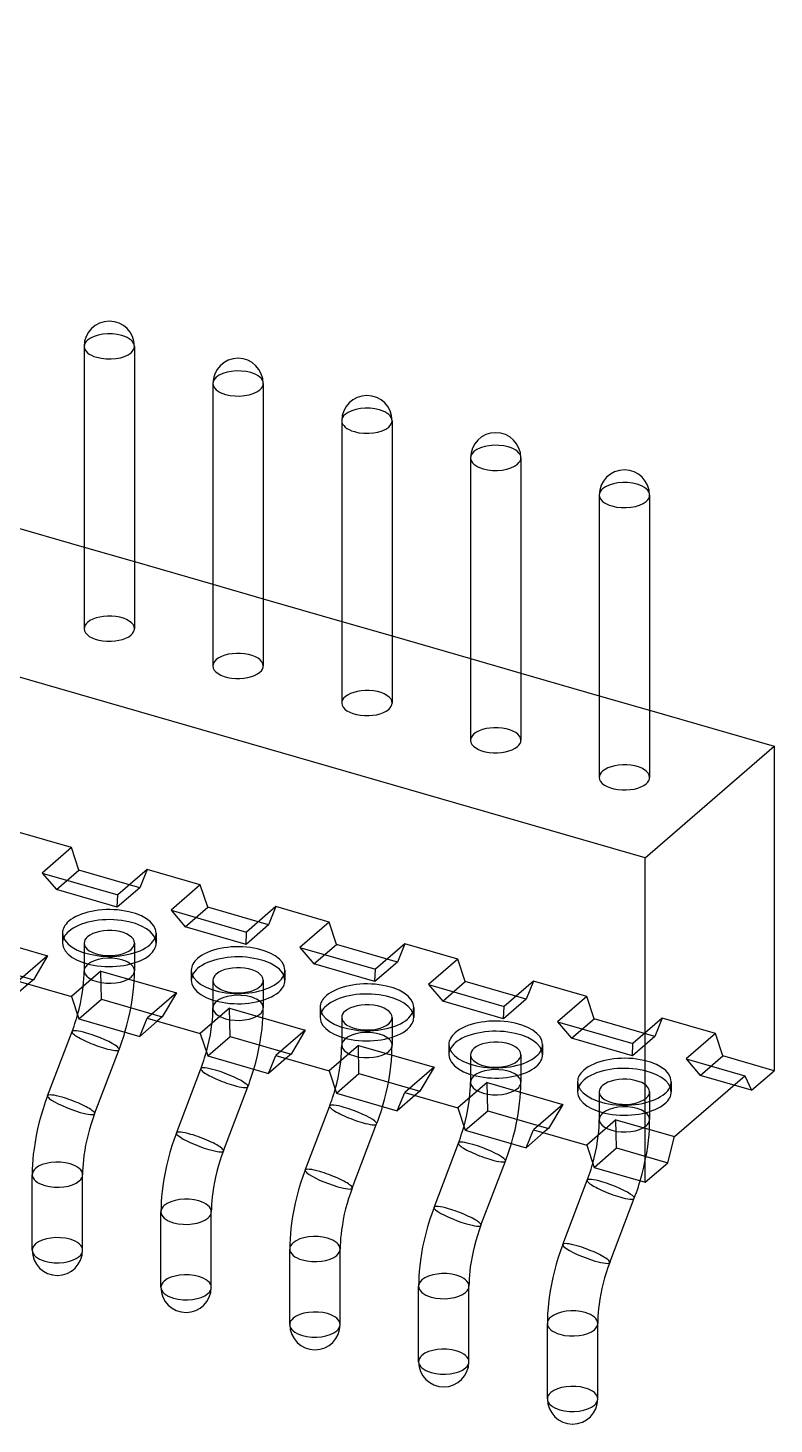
# Model space of a CAD drawing. Header units: millimetres. Extents: x -12.8 to 12.8, y -6.1 to 8.7.
# Drawn here: x 6.45 to 12.83, y -6.08 to 5.84 of the extents above; entities that cross this region are included whole.
import ezdxf

# ---------------------------------------------------------------- set-up
doc = ezdxf.new("R2010")
doc.units = ezdxf.units.MM
doc.layers.add('MAIN-1', color=7, linetype='Continuous')
doc.layers.add('MAIN-2', color=7, linetype='Continuous')

msp = doc.modelspace()

# ---------------------------------------------------------------- linework, layer by layer
at = {"layer": 'MAIN-1'}
for p, q in [((11.726, -1.249), (-12.826, 5.839)), ((6.934, 3.119), (6.934, 0.708)), ((7.364, 3.119), (7.364, 0.708)), ((8.034, 2.802), (8.034, 0.39)), ((8.464, 2.802), (8.464, 0.39)), ((9.134, 2.484), (9.134, 0.073)), ((9.564, 2.484), (9.564, 0.073)), ((10.234, 2.167), (10.234, -0.245)), ((10.664, 2.167), (10.664, -0.245)), ((11.333, 1.849), (11.333, -0.562)), ((11.763, 1.849), (11.763, -0.562)), ((6.264, 1.598), (6.934, 1.405)), ((7.364, 1.281), (8.034, 1.087)), ((8.464, 0.963), (9.134, 0.77)), ((9.564, 0.646), (10.234, 0.452)), ((10.664, 0.328), (11.333, 0.135)), ((11.763, 0.011), (12.826, -0.296)), ((11.726, -1.249), (12.826, -0.296)), ((12.826, -0.296), (12.826, -3.067)), ((11.726, -4.02), (11.726, -1.249)), ((6.459, -2.326), (6.309, -2.456)), ((6.372, -2.301), (6.826, -2.432)), ((6.826, -2.432), (6.889, -2.624)), ((6.864, -2.639), (6.871, -2.614)), ((6.871, -2.614), (6.878, -2.59)), ((7.409, -2.774), (7.472, -2.619)), ((7.472, -2.619), (7.926, -2.75)), ((6.622, -3.281), (6.831, -2.733)), ((6.831, -2.733), (6.84, -2.71)), ((6.84, -2.71), (6.848, -2.686)), ((6.848, -2.686), (6.856, -2.663)), ((6.856, -2.663), (6.864, -2.639)), ((6.889, -2.624), (7.409, -2.774)), ((7.275, -2.763), (7.283, -2.738)), ((7.559, -2.644), (7.409, -2.774)), ((7.242, -2.862), (7.251, -2.837)), ((7.251, -2.837), (7.259, -2.813)), ((7.259, -2.813), (7.267, -2.788)), ((7.267, -2.788), (7.275, -2.763)), ((7.926, -2.75), (7.989, -2.941)), ((7.024, -3.434), (7.233, -2.886)), ((7.233, -2.886), (7.242, -2.862)), ((7.948, -3.004), (7.956, -2.98)), ((7.956, -2.98), (7.963, -2.956)), ((7.963, -2.956), (7.971, -2.932)), ((7.971, -2.932), (7.978, -2.907)), ((7.989, -2.941), (8.509, -3.091)), ((8.509, -3.091), (8.572, -2.936)), ((8.659, -2.961), (8.509, -3.091)), ((8.572, -2.936), (9.026, -3.067)), ((7.722, -3.599), (7.931, -3.051)), ((7.931, -3.051), (7.939, -3.027)), ((7.939, -3.027), (7.948, -3.004)), ((8.367, -3.105), (8.375, -3.08)), ((8.375, -3.08), (8.383, -3.055)), ((9.026, -3.067), (9.089, -3.259)), ((12.634, -3.234), (12.826, -3.067)), ((8.124, -3.752), (8.332, -3.204)), ((8.332, -3.204), (8.342, -3.18)), ((8.342, -3.18), (8.35, -3.155)), ((8.35, -3.155), (8.359, -3.13)), ((8.359, -3.13), (8.367, -3.105)), ((11.976, -3.63), (12.576, -3.111)), ((12.634, -3.234), (12.484, -3.191)), ((12.576, -3.111), (12.634, -3.234)), ((6.602, -3.336), (6.583, -3.392)), ((6.622, -3.281), (6.602, -3.336)), ((9.039, -3.345), (9.048, -3.321)), ((9.048, -3.321), (9.056, -3.298)), ((9.056, -3.298), (9.063, -3.274)), ((9.063, -3.274), (9.071, -3.249)), ((9.071, -3.249), (9.078, -3.225)), ((9.089, -3.259), (9.608, -3.409)), ((9.608, -3.409), (9.672, -3.254)), ((9.758, -3.279), (9.608, -3.409)), ((9.672, -3.254), (10.126, -3.385)), ((6.566, -3.448), (6.551, -3.505)), ((6.583, -3.392), (6.566, -3.448)), ((7.024, -3.434), (7.008, -3.477)), ((8.822, -3.916), (9.031, -3.368)), ((9.031, -3.368), (9.039, -3.345)), ((9.45, -3.472), (9.459, -3.448)), ((9.459, -3.448), (9.467, -3.423)), ((9.467, -3.423), (9.475, -3.398)), ((9.475, -3.398), (9.483, -3.373)), ((10.126, -3.385), (10.189, -3.576)), ((6.537, -3.562), (6.525, -3.619)), ((6.551, -3.505), (6.537, -3.562)), ((6.98, -3.567), (6.968, -3.612)), ((6.993, -3.522), (6.98, -3.567)), ((7.008, -3.477), (6.993, -3.522)), ((9.224, -4.069), (9.432, -3.521)), ((9.432, -3.521), (9.441, -3.497)), ((9.441, -3.497), (9.45, -3.472)), ((10.163, -3.591), (10.171, -3.567)), ((10.171, -3.567), (10.178, -3.542)), ((10.189, -3.576), (10.708, -3.726)), ((10.708, -3.726), (10.771, -3.571)), ((10.771, -3.571), (11.226, -3.702)), ((6.515, -3.676), (6.506, -3.733)), ((6.525, -3.619), (6.515, -3.676)), ((6.957, -3.657), (6.947, -3.702)), ((6.968, -3.612), (6.957, -3.657)), ((7.702, -3.653), (7.683, -3.709)), ((7.722, -3.599), (7.702, -3.653)), ((9.922, -4.234), (10.13, -3.686)), ((10.13, -3.686), (10.139, -3.662)), ((10.139, -3.662), (10.147, -3.639)), ((10.147, -3.639), (10.155, -3.615)), ((10.155, -3.615), (10.163, -3.591)), ((10.575, -3.715), (10.583, -3.69)), ((10.858, -3.596), (10.708, -3.726)), ((11.918, -3.854), (11.976, -3.63)), ((6.5, -3.781), (6.496, -3.826)), ((6.506, -3.733), (6.5, -3.781)), ((6.932, -3.791), (6.928, -3.827)), ((6.939, -3.747), (6.932, -3.791)), ((6.947, -3.702), (6.939, -3.747)), ((7.666, -3.766), (7.651, -3.822)), ((7.683, -3.709), (7.666, -3.766)), ((8.108, -3.795), (8.093, -3.839)), ((8.124, -3.752), (8.108, -3.795)), ((10.532, -3.839), (10.541, -3.815)), ((10.541, -3.815), (10.55, -3.79)), ((10.55, -3.79), (10.559, -3.765)), ((10.559, -3.765), (10.567, -3.74)), ((10.567, -3.74), (10.575, -3.715)), ((11.226, -3.702), (11.289, -3.894)), ((6.493, -3.869), (6.491, -3.912)), ((6.491, -3.912), (6.491, -3.955)), ((6.496, -3.826), (6.493, -3.869)), ((6.922, -3.893), (6.921, -3.925)), ((6.921, -3.925), (6.921, -3.955)), ((6.925, -3.861), (6.922, -3.893)), ((6.928, -3.827), (6.925, -3.861)), ((7.637, -3.88), (7.625, -3.937)), ((7.651, -3.822), (7.637, -3.88)), ((8.067, -3.929), (8.056, -3.975)), ((8.08, -3.884), (8.067, -3.929)), ((8.093, -3.839), (8.08, -3.884)), ((8.822, -3.916), (8.802, -3.971)), ((10.323, -4.387), (10.532, -3.839)), ((11.247, -3.956), (11.255, -3.933)), ((11.255, -3.933), (11.263, -3.909)), ((11.263, -3.909), (11.27, -3.884)), ((11.27, -3.884), (11.277, -3.86)), ((11.289, -3.894), (11.726, -4.02)), ((11.726, -4.02), (11.918, -3.854)), ((6.491, -4.6), (6.491, -3.955)), ((6.921, -4.6), (6.921, -3.955)), ((7.606, -4.05), (7.6, -4.099)), ((7.615, -3.994), (7.606, -4.05)), ((7.625, -3.937), (7.615, -3.994)), ((8.047, -4.02), (8.039, -4.064)), ((8.056, -3.975), (8.047, -4.02)), ((8.783, -4.027), (8.766, -4.083)), ((8.802, -3.971), (8.783, -4.027)), ((11.021, -4.551), (11.23, -4.003)), ((11.23, -4.003), (11.239, -3.98)), ((11.239, -3.98), (11.247, -3.956)), ((11.667, -4.058), (11.675, -4.033)), ((11.675, -4.033), (11.682, -4.008)), ((7.596, -4.143), (7.593, -4.187)), ((7.6, -4.099), (7.596, -4.143)), ((8.028, -4.145), (8.025, -4.178)), ((8.032, -4.108), (8.028, -4.145)), ((8.039, -4.064), (8.032, -4.108)), ((8.751, -4.14), (8.737, -4.197)), ((8.766, -4.083), (8.751, -4.14)), ((9.193, -4.157), (9.179, -4.202)), ((9.208, -4.112), (9.193, -4.157)), ((9.224, -4.069), (9.208, -4.112)), ((11.423, -4.704), (11.632, -4.156)), ((11.632, -4.156), (11.641, -4.132)), ((11.641, -4.132), (11.65, -4.107)), ((11.65, -4.107), (11.659, -4.083)), ((11.659, -4.083), (11.667, -4.058)), ((7.591, -4.23), (7.59, -4.272)), ((7.59, -4.917), (7.59, -4.272)), ((7.593, -4.187), (7.591, -4.23)), ((8.021, -4.242), (8.02, -4.272)), ((8.02, -4.917), (8.02, -4.272)), ((8.022, -4.211), (8.021, -4.242)), ((8.025, -4.178), (8.022, -4.211)), ((8.725, -4.254), (8.714, -4.311)), ((8.737, -4.197), (8.725, -4.254)), ((9.156, -4.292), (9.147, -4.337)), ((9.167, -4.247), (9.156, -4.292)), ((9.179, -4.202), (9.167, -4.247)), ((9.902, -4.288), (9.883, -4.344)), ((9.922, -4.234), (9.902, -4.288)), ((8.706, -4.368), (8.7, -4.416)), ((8.714, -4.311), (8.706, -4.368)), ((9.139, -4.382), (9.132, -4.426)), ((9.147, -4.337), (9.139, -4.382)), ((9.866, -4.401), (9.851, -4.457)), ((9.883, -4.344), (9.866, -4.401)), ((10.323, -4.387), (10.308, -4.43)), ((8.693, -4.504), (8.691, -4.547)), ((8.696, -4.461), (8.693, -4.504)), ((8.7, -4.416), (8.696, -4.461)), ((9.122, -4.528), (9.121, -4.56)), ((9.124, -4.496), (9.122, -4.528)), ((9.128, -4.462), (9.124, -4.496)), ((9.132, -4.426), (9.128, -4.462)), ((9.837, -4.515), (9.825, -4.572)), ((9.851, -4.457), (9.837, -4.515)), ((10.279, -4.519), (10.267, -4.564)), ((10.293, -4.474), (10.279, -4.519)), ((10.308, -4.43), (10.293, -4.474)), ((8.691, -4.547), (8.69, -4.59)), ((8.69, -5.235), (8.69, -4.59)), ((9.121, -4.56), (9.12, -4.59)), ((9.12, -5.235), (9.12, -4.59)), ((9.814, -4.629), (9.806, -4.685)), ((9.825, -4.572), (9.814, -4.629)), ((10.256, -4.61), (10.247, -4.655)), ((10.267, -4.564), (10.256, -4.61)), ((11.001, -4.606), (10.983, -4.662)), ((11.021, -4.551), (11.001, -4.606)), ((9.8, -4.734), (9.796, -4.778)), ((9.806, -4.685), (9.8, -4.734)), ((10.232, -4.743), (10.227, -4.78)), ((10.238, -4.699), (10.232, -4.743)), ((10.247, -4.655), (10.238, -4.699)), ((10.966, -4.718), (10.95, -4.775)), ((10.983, -4.662), (10.966, -4.718)), ((11.407, -4.747), (11.393, -4.792)), ((11.423, -4.704), (11.407, -4.747)), ((9.791, -4.865), (9.79, -4.907)), ((9.793, -4.822), (9.791, -4.865)), ((9.796, -4.778), (9.793, -4.822)), ((10.221, -4.877), (10.22, -4.907)), ((10.222, -4.846), (10.221, -4.877)), ((10.224, -4.813), (10.222, -4.846)), ((10.227, -4.78), (10.224, -4.813)), ((10.937, -4.832), (10.924, -4.889)), ((10.95, -4.775), (10.937, -4.832)), ((11.367, -4.882), (11.356, -4.927)), ((11.379, -4.837), (11.367, -4.882)), ((11.393, -4.792), (11.379, -4.837)), ((9.79, -5.552), (9.79, -4.907)), ((10.22, -5.552), (10.22, -4.907)), ((10.906, -5.003), (10.9, -5.051)), ((10.914, -4.946), (10.906, -5.003)), ((10.924, -4.889), (10.914, -4.946)), ((11.346, -4.972), (11.338, -5.017)), ((11.356, -4.927), (11.346, -4.972)), ((10.896, -5.096), (10.892, -5.139)), ((10.9, -5.051), (10.896, -5.096)), ((11.327, -5.097), (11.324, -5.131)), ((11.332, -5.061), (11.327, -5.097)), ((11.338, -5.017), (11.332, -5.061)), ((10.891, -5.182), (10.89, -5.225)), ((10.89, -5.87), (10.89, -5.225)), ((10.892, -5.139), (10.891, -5.182)), ((11.322, -5.163), (11.32, -5.195)), ((11.32, -5.195), (11.32, -5.225)), ((11.32, -5.87), (11.32, -5.225)), ((11.324, -5.131), (11.322, -5.163))]:
    msp.add_line(p, q, dxfattribs=at)
for centre, start, end in [((7.149, 3.119), 0.0011, 180.0008), ((8.249, 2.802), 0.0008, 180.0008), ((9.349, 2.484), 0.0011, 180.0008), ((10.449, 2.167), 0.0008, 180.0008), ((11.548, 1.849), 0.0008, 180.0008), ((6.706, -4.6), 180.0008, 0.0008), ((7.805, -4.917), 180.0008, 0.0008), ((8.905, -5.235), 180.0008, 0.0008), ((10.005, -5.552), 180.0008, 0.0008), ((11.105, -5.87), 180.0008, 0.0008)]:
    msp.add_arc(centre, 0.215, start, end, dxfattribs=at)
for centre, major_axis, ratio, start_param, end_param in [((7.149, 3.119), (0.215, 0), 0.5, -3.141561, -2.094395), ((7.149, 3.119), (0.215, 0), 0.5, -0.523599, 0.000031), ((7.149, 3.119), (0.215, 0), 0.5, -2.094395, -0.523599), ((8.249, 2.802), (0.215, 0), 0.5, -3.141561, -2.094395), ((8.249, 2.802), (0.215, 0), 0.5, -2.094395, -0.523599), ((8.249, 2.802), (0.215, 0), 0.5, -0.523599, 0.000031), ((9.349, 2.484), (0.215, 0), 0.5, -3.141561, -2.094395), ((9.349, 2.484), (0.215, 0), 0.5, -2.094395, -0.523599), ((9.349, 2.484), (0.215, 0), 0.5, -0.523599, 0.000031), ((10.449, 2.167), (0.215, 0), 0.5, -3.141561, -2.094395), ((10.449, 2.167), (0.215, 0), 0.5, -0.523599, 0.000031), ((10.449, 2.167), (0.215, 0), 0.5, -2.094395, -0.523599), ((11.548, 1.849), (0.215, 0), 0.5, -3.141561, -2.094395), ((11.548, 1.849), (0.215, 0), 0.5, -2.094395, -0.523599), ((11.548, 1.849), (0.215, 0), 0.5, -0.523599, 0.000031), ((7.149, 0.708), (-0.215, 0), 0.5, -0.000039, 2.617994), ((7.149, 0.708), (-0.215, 0), 0.5, 2.617994, 3.141553), ((8.249, 0.39), (-0.215, 0), 0.5, -0.000039, 2.617994), ((8.249, 0.39), (-0.215, 0), 0.5, 2.617994, 3.141553), ((9.349, 0.073), (-0.215, 0), 0.5, -0.000039, 2.617994), ((9.349, 0.073), (-0.215, 0), 0.5, 2.617994, 3.141553), ((10.449, -0.245), (-0.215, 0), 0.5, -0.000039, 2.617994), ((10.449, -0.245), (-0.215, 0), 0.5, 2.617994, 3.141553), ((11.548, -0.562), (-0.215, 0), 0.5, -0.000039, 2.617994), ((11.548, -0.562), (-0.215, 0), 0.5, 2.617994, 3.141553), ((7.032, -2.81), (0.201, -0.077), 0.170429, 2.025773, 3.141561), ((7.032, -2.81), (0.201, -0.077), 0.170429, 0.454977, 2.025773), ((7.032, -2.81), (0.201, -0.077), 0.170429, -0.000032, 0.454977), ((8.132, -3.127), (0.201, -0.077), 0.170429, 2.025773, 3.141561), ((8.132, -3.127), (0.201, -0.077), 0.170429, 0.454977, 2.025773), ((8.132, -3.127), (0.201, -0.077), 0.170429, -0.000032, 0.454977), ((6.823, -3.358), (-0.201, 0.077), 0.170429, -1.115819, 0.00004), ((6.823, -3.358), (-0.201, 0.077), 0.170429, -2.686616, -1.115819), ((6.823, -3.358), (-0.201, 0.077), 0.170429, -3.141553, -2.686616), ((9.231, -3.445), (0.201, -0.077), 0.170429, 2.025773, 3.141561), ((9.231, -3.445), (0.201, -0.077), 0.170429, 0.454977, 2.025773), ((9.231, -3.445), (0.201, -0.077), 0.170429, -0.000032, 0.454977), ((7.923, -3.675), (-0.201, 0.077), 0.170429, -1.115819, 0.00004), ((7.923, -3.675), (-0.201, 0.077), 0.170429, -2.686616, -1.115819), ((10.331, -3.762), (0.201, -0.077), 0.170429, 2.025773, 3.141561), ((7.923, -3.675), (-0.201, 0.077), 0.170429, -3.141553, -2.686616), ((10.331, -3.762), (0.201, -0.077), 0.170429, 0.454977, 2.025773), ((9.023, -3.993), (-0.201, 0.077), 0.170429, -1.115819, 0.00004), ((9.023, -3.993), (-0.201, 0.077), 0.170429, -2.686616, -1.115819), ((10.331, -3.762), (0.201, -0.077), 0.170429, -0.000032, 0.454977), ((6.706, -3.955), (0.215, 0), 0.5, -3.141561, -2.094395), ((6.706, -3.955), (0.215, 0), 0.5, -2.094395, -0.523599), ((6.706, -3.955), (0.215, 0), 0.5, -0.523599, 0.000031), ((9.023, -3.993), (-0.201, 0.077), 0.170429, -3.141553, -2.686616), ((11.431, -4.08), (0.201, -0.077), 0.170429, 2.025773, 3.141561), ((11.431, -4.08), (0.201, -0.077), 0.170429, 0.454977, 2.025773), ((11.431, -4.08), (0.201, -0.077), 0.170429, -0.000032, 0.454977), ((7.805, -4.272), (0.215, 0), 0.5, -3.141561, -2.094395), ((7.805, -4.272), (0.215, 0), 0.5, -0.523599, 0.000031), ((10.122, -4.31), (-0.201, 0.077), 0.170429, -1.115819, 0.00004), ((10.122, -4.31), (-0.201, 0.077), 0.170429, -2.686616, -1.115819), ((7.805, -4.272), (0.215, 0), 0.5, -2.094395, -0.523599), ((10.122, -4.31), (-0.201, 0.077), 0.170429, -3.141553, -2.686616), ((6.706, -4.6), (-0.215, 0), 0.5, -0.000039, 1.047198), ((6.706, -4.6), (-0.215, 0), 0.5, 2.617994, 3.141553), ((8.905, -4.59), (0.215, 0), 0.5, -3.141561, -2.094395), ((8.905, -4.59), (0.215, 0), 0.5, -2.094395, -0.523599), ((8.905, -4.59), (0.215, 0), 0.5, -0.523599, 0.000031), ((11.222, -4.628), (-0.201, 0.077), 0.170429, -1.115819, 0.00004), ((11.222, -4.628), (-0.201, 0.077), 0.170429, -2.686616, -1.115819), ((6.706, -4.6), (-0.215, 0), 0.5, 1.047198, 2.617994), ((11.222, -4.628), (-0.201, 0.077), 0.170429, -3.141553, -2.686616), ((7.805, -4.917), (-0.215, 0), 0.5, -0.000039, 1.047198), ((7.805, -4.917), (-0.215, 0), 0.5, 1.047198, 2.617994), ((7.805, -4.917), (-0.215, 0), 0.5, 2.617994, 3.141553), ((10.005, -4.907), (0.215, 0), 0.5, -3.141561, -2.094395), ((10.005, -4.907), (0.215, 0), 0.5, -2.094395, -0.523599), ((10.005, -4.907), (0.215, 0), 0.5, -0.523599, 0.000031), ((8.905, -5.235), (-0.215, 0), 0.5, -0.000039, 1.047198), ((8.905, -5.235), (-0.215, 0), 0.5, 2.617994, 3.141553), ((11.105, -5.225), (0.215, 0), 0.5, -3.141561, -2.094395), ((11.105, -5.225), (0.215, 0), 0.5, -0.523599, 0.000031), ((8.905, -5.235), (-0.215, 0), 0.5, 1.047198, 2.617994), ((11.105, -5.225), (0.215, 0), 0.5, -2.094395, -0.523599), ((10.005, -5.552), (-0.215, 0), 0.5, -0.000039, 1.047198), ((10.005, -5.552), (-0.215, 0), 0.5, 2.617994, 3.141553), ((10.005, -5.552), (-0.215, 0), 0.5, 1.047198, 2.617994), ((11.105, -5.87), (-0.215, 0), 0.5, -0.000039, 1.047198), ((11.105, -5.87), (-0.215, 0), 0.5, 1.047198, 2.617994), ((11.105, -5.87), (-0.215, 0), 0.5, 2.617994, 3.141553)]:
    msp.add_ellipse(centre, major_axis=major_axis, ratio=ratio, start_param=start_param, end_param=end_param, dxfattribs=at)
at = {"layer": 'MAIN-2'}
for p, q in [((6.934, 1.405), (7.364, 1.281)), ((8.034, 1.087), (8.464, 0.963)), ((9.134, 0.77), (9.564, 0.646)), ((10.234, 0.452), (10.664, 0.328)), ((11.333, 0.135), (11.763, 0.011)), ((6.826, -1.162), (6.372, -1.031)), ((6.826, -1.162), (6.576, -1.379)), ((6.889, -1.354), (6.826, -1.162)), ((6.576, -1.379), (7.222, -1.565)), ((6.576, -1.379), (6.697, -1.52)), ((6.697, -1.52), (6.889, -1.354)), ((7.409, -1.504), (6.889, -1.354)), ((7.472, -1.349), (7.222, -1.565)), ((7.472, -1.349), (7.409, -1.504)), ((7.926, -1.48), (7.472, -1.349)), ((7.217, -1.67), (6.697, -1.52)), ((7.409, -1.504), (7.217, -1.67)), ((7.926, -1.48), (7.676, -1.696)), ((7.989, -1.671), (7.926, -1.48)), ((7.217, -1.67), (7.222, -1.565)), ((8.572, -1.666), (8.322, -1.883)), ((8.572, -1.666), (8.509, -1.821)), ((9.026, -1.797), (8.572, -1.666)), ((7.676, -1.696), (8.322, -1.883)), ((7.676, -1.696), (7.797, -1.838)), ((7.797, -1.838), (7.989, -1.671)), ((8.509, -1.821), (7.989, -1.671)), ((5.976, -1.898), (6.622, -2.085)), ((6.749, -1.891), (6.749, -1.977)), ((7.549, -1.891), (7.549, -1.977)), ((8.317, -1.988), (7.797, -1.838)), ((8.509, -1.821), (8.317, -1.988)), ((8.317, -1.988), (8.322, -1.883)), ((9.026, -1.797), (8.776, -2.014)), ((9.089, -1.989), (9.026, -1.797)), ((6.934, -1.977), (6.934, -2.213)), ((7.364, -1.977), (7.364, -2.213)), ((8.776, -2.014), (9.422, -2.2)), ((8.776, -2.014), (8.897, -2.155)), ((8.897, -2.155), (9.089, -1.989)), ((9.609, -2.139), (9.089, -1.989)), ((9.672, -1.984), (9.422, -2.2)), ((9.672, -1.984), (9.609, -2.139)), ((10.126, -2.115), (9.672, -1.984)), ((5.982, -2.14), (6.501, -2.29)), ((6.622, -2.085), (6.372, -2.301)), ((6.622, -2.085), (6.501, -2.29)), ((9.609, -2.139), (9.416, -2.305)), ((10.126, -2.115), (9.876, -2.331)), ((10.189, -2.306), (10.126, -2.115)), ((7.076, -2.216), (6.826, -2.432)), ((6.932, -2.279), (6.934, -2.245)), ((6.934, -2.245), (6.934, -2.213)), ((7.076, -2.216), (7.722, -2.402)), ((7.081, -2.457), (7.076, -2.216)), ((7.361, -2.301), (7.363, -2.256)), ((7.363, -2.256), (7.364, -2.213)), ((7.849, -2.208), (7.849, -2.295)), ((8.649, -2.208), (8.649, -2.295)), ((9.416, -2.305), (8.897, -2.155)), ((9.416, -2.305), (9.422, -2.2)), ((6.501, -2.29), (6.459, -2.326)), ((6.92, -2.394), (6.925, -2.352)), ((6.925, -2.352), (6.929, -2.315)), ((6.929, -2.315), (6.932, -2.279)), ((7.354, -2.392), (7.358, -2.346)), ((7.358, -2.346), (7.361, -2.301)), ((8.034, -2.295), (8.034, -2.53)), ((8.464, -2.295), (8.464, -2.53)), ((9.876, -2.331), (10.522, -2.518)), ((9.876, -2.331), (9.997, -2.473)), ((9.997, -2.473), (10.189, -2.306)), ((10.708, -2.456), (10.189, -2.306)), ((10.772, -2.301), (10.522, -2.518)), ((10.772, -2.301), (10.708, -2.456)), ((11.226, -2.432), (10.772, -2.301)), ((6.889, -2.624), (7.081, -2.457)), ((6.891, -2.541), (6.902, -2.492)), ((6.902, -2.492), (6.912, -2.443)), ((6.912, -2.443), (6.92, -2.394)), ((7.081, -2.457), (7.601, -2.607)), ((7.327, -2.561), (7.338, -2.502)), ((7.338, -2.502), (7.347, -2.443)), ((7.347, -2.443), (7.354, -2.392)), ((7.722, -2.402), (7.472, -2.619)), ((7.722, -2.402), (7.601, -2.607)), ((10.516, -2.623), (9.997, -2.473)), ((10.708, -2.456), (10.516, -2.623)), ((11.226, -2.432), (10.976, -2.649)), ((11.289, -2.624), (11.226, -2.432)), ((6.878, -2.59), (6.891, -2.541)), ((7.299, -2.679), (7.314, -2.62)), ((7.314, -2.62), (7.327, -2.561)), ((7.601, -2.607), (7.559, -2.644)), ((8.176, -2.533), (7.926, -2.75)), ((8.029, -2.632), (8.032, -2.597)), ((8.032, -2.597), (8.033, -2.563)), ((8.033, -2.563), (8.034, -2.53)), ((8.176, -2.533), (8.822, -2.72)), ((8.181, -2.775), (8.176, -2.533)), ((8.458, -2.664), (8.461, -2.618)), ((8.461, -2.618), (8.463, -2.574)), ((8.463, -2.574), (8.464, -2.53)), ((8.949, -2.526), (8.949, -2.612)), ((9.134, -2.612), (9.134, -2.848)), ((9.564, -2.612), (9.564, -2.848)), ((9.749, -2.526), (9.749, -2.612)), ((10.516, -2.623), (10.522, -2.518)), ((11.871, -2.619), (11.621, -2.835)), ((11.871, -2.619), (11.808, -2.774)), ((12.326, -2.75), (11.871, -2.619)), ((7.283, -2.738), (7.299, -2.679)), ((8.012, -2.761), (8.02, -2.712)), ((8.02, -2.712), (8.025, -2.67)), ((8.025, -2.67), (8.029, -2.632)), ((8.447, -2.76), (8.454, -2.71)), ((8.454, -2.71), (8.458, -2.664)), ((8.822, -2.72), (8.572, -2.936)), ((8.822, -2.72), (8.701, -2.925)), ((10.976, -2.649), (11.621, -2.835)), ((10.976, -2.649), (11.096, -2.79)), ((11.096, -2.79), (11.289, -2.624)), ((11.808, -2.774), (11.289, -2.624)), ((7.978, -2.907), (7.991, -2.858)), ((7.989, -2.941), (8.181, -2.775)), ((7.991, -2.858), (8.002, -2.809)), ((8.002, -2.809), (8.012, -2.761)), ((8.181, -2.775), (8.701, -2.925)), ((8.427, -2.878), (8.438, -2.819)), ((8.438, -2.819), (8.447, -2.76)), ((9.276, -2.851), (9.026, -3.067)), ((9.133, -2.88), (9.134, -2.848)), ((9.276, -2.851), (9.922, -3.037)), ((9.281, -3.092), (9.276, -2.851)), ((9.563, -2.891), (9.564, -2.848)), ((10.049, -2.843), (10.049, -2.93)), ((10.849, -2.843), (10.849, -2.93)), ((11.616, -2.94), (11.096, -2.79)), ((11.808, -2.774), (11.616, -2.94)), ((11.616, -2.94), (11.621, -2.835)), ((12.326, -2.75), (12.076, -2.966)), ((12.389, -2.941), (12.326, -2.75)), ((8.399, -2.996), (8.414, -2.937)), ((8.414, -2.937), (8.427, -2.878)), ((8.701, -2.925), (8.659, -2.961)), ((9.125, -2.987), (9.129, -2.95)), ((9.129, -2.95), (9.132, -2.914)), ((9.132, -2.914), (9.133, -2.88)), ((9.558, -2.981), (9.561, -2.936)), ((9.561, -2.936), (9.563, -2.891)), ((10.234, -2.93), (10.234, -3.165)), ((10.664, -2.93), (10.664, -3.165)), ((12.076, -2.966), (12.196, -3.108)), ((12.076, -2.966), (12.576, -3.111)), ((12.196, -3.108), (12.389, -2.941)), ((12.826, -3.067), (12.389, -2.941)), ((8.383, -3.055), (8.399, -2.996)), ((9.089, -3.259), (9.281, -3.092)), ((9.102, -3.127), (9.112, -3.078)), ((9.112, -3.078), (9.12, -3.029)), ((9.12, -3.029), (9.125, -2.987)), ((9.281, -3.092), (9.801, -3.242)), ((9.538, -3.137), (9.547, -3.078)), ((9.547, -3.078), (9.553, -3.027)), ((9.553, -3.027), (9.558, -2.981)), ((9.922, -3.037), (9.672, -3.254)), ((9.922, -3.037), (9.801, -3.242)), ((9.078, -3.225), (9.091, -3.176)), ((9.091, -3.176), (9.102, -3.127)), ((9.514, -3.255), (9.527, -3.196)), ((9.527, -3.196), (9.538, -3.137)), ((10.376, -3.168), (10.126, -3.385)), ((10.232, -3.232), (10.233, -3.198)), ((10.233, -3.198), (10.234, -3.165)), ((10.376, -3.168), (11.021, -3.355)), ((10.381, -3.41), (10.376, -3.168)), ((10.661, -3.253), (10.663, -3.209)), ((10.663, -3.209), (10.664, -3.165)), ((11.148, -3.161), (11.148, -3.247)), ((11.948, -3.161), (11.948, -3.247)), ((12.484, -3.191), (12.196, -3.108)), ((9.483, -3.373), (9.499, -3.314)), ((9.499, -3.314), (9.514, -3.255)), ((9.801, -3.242), (9.758, -3.279)), ((10.219, -3.347), (10.225, -3.305)), ((10.225, -3.305), (10.229, -3.267)), ((10.229, -3.267), (10.232, -3.232)), ((10.653, -3.345), (10.658, -3.299)), ((10.658, -3.299), (10.661, -3.253)), ((11.333, -3.247), (11.333, -3.483)), ((11.763, -3.247), (11.763, -3.483)), ((10.189, -3.576), (10.381, -3.41)), ((10.19, -3.493), (10.202, -3.444)), ((10.202, -3.444), (10.211, -3.396)), ((10.211, -3.396), (10.219, -3.347)), ((10.381, -3.41), (10.901, -3.56)), ((10.627, -3.513), (10.638, -3.454)), ((10.638, -3.454), (10.647, -3.395)), ((10.647, -3.395), (10.653, -3.345)), ((11.021, -3.355), (10.771, -3.571)), ((11.021, -3.355), (10.901, -3.56)), ((10.178, -3.542), (10.19, -3.493)), ((10.599, -3.631), (10.614, -3.572)), ((10.614, -3.572), (10.627, -3.513)), ((10.901, -3.56), (10.858, -3.596)), ((11.476, -3.486), (11.226, -3.702)), ((11.329, -3.585), (11.331, -3.549)), ((11.331, -3.549), (11.333, -3.515)), ((11.333, -3.515), (11.333, -3.483)), ((11.481, -3.727), (11.476, -3.486)), ((11.476, -3.486), (11.976, -3.63)), ((11.758, -3.616), (11.761, -3.571)), ((11.761, -3.571), (11.763, -3.526)), ((11.763, -3.526), (11.763, -3.483)), ((10.583, -3.69), (10.599, -3.631)), ((11.311, -3.713), (11.319, -3.664)), ((11.319, -3.664), (11.325, -3.622)), ((11.325, -3.622), (11.329, -3.585)), ((11.747, -3.713), (11.753, -3.662)), ((11.753, -3.662), (11.758, -3.616)), ((11.277, -3.86), (11.29, -3.811)), ((11.289, -3.894), (11.481, -3.727)), ((11.29, -3.811), (11.302, -3.762)), ((11.302, -3.762), (11.311, -3.713)), ((11.481, -3.727), (11.918, -3.854)), ((11.726, -3.831), (11.738, -3.772)), ((11.738, -3.772), (11.747, -3.713)), ((11.699, -3.949), (11.714, -3.89)), ((11.714, -3.89), (11.726, -3.831)), ((11.682, -4.008), (11.699, -3.949))]:
    msp.add_line(p, q, dxfattribs=at)
for centre, major_axis, ratio, start_param, end_param in [((7.149, 3.119), (0.215, 0), 0.5, 1.047198, 2.617994), ((7.149, 3.119), (0.215, 0), 0.5, 2.617994, 3.141624), ((7.149, 3.119), (0.215, 0), 0.5, 0.000031, 1.047198), ((8.249, 2.802), (0.215, 0), 0.5, 1.047198, 2.617994), ((8.249, 2.802), (0.215, 0), 0.5, 0.000031, 1.047198), ((8.249, 2.802), (0.215, 0), 0.5, 2.617994, 3.141624), ((9.349, 2.484), (0.215, 0), 0.5, 2.617994, 3.141624), ((9.349, 2.484), (0.215, 0), 0.5, 1.047198, 2.617994), ((9.349, 2.484), (0.215, 0), 0.5, 0.000031, 1.047198), ((10.449, 2.167), (0.215, 0), 0.5, 1.047198, 2.617994), ((10.449, 2.167), (0.215, 0), 0.5, 2.617994, 3.141624), ((10.449, 2.167), (0.215, 0), 0.5, 0.000031, 1.047198), ((11.548, 1.849), (0.215, 0), 0.5, 1.047198, 2.617994), ((11.548, 1.849), (0.215, 0), 0.5, 0.000031, 1.047198), ((11.548, 1.849), (0.215, 0), 0.5, 2.617994, 3.141624), ((7.149, 0.708), (-0.215, 0), 0.5, -0.523599, -0.000039), ((7.149, 0.708), (-0.215, 0), 0.5, 3.141553, 5.759587), ((8.249, 0.39), (-0.215, 0), 0.5, 3.141553, 5.759587), ((8.249, 0.39), (-0.215, 0), 0.5, -0.523599, -0.000039), ((9.349, 0.073), (-0.215, 0), 0.5, -0.523599, -0.000039), ((9.349, 0.073), (-0.215, 0), 0.5, 3.141553, 5.759587), ((10.449, -0.245), (-0.215, 0), 0.5, -0.523599, -0.000039), ((10.449, -0.245), (-0.215, 0), 0.5, 3.141553, 5.759587), ((11.548, -0.562), (-0.215, 0), 0.5, 3.141553, 5.759587), ((11.548, -0.562), (-0.215, 0), 0.5, -0.523599, -0.000039), ((7.149, -1.891), (0.4, 0), 0.5, -0.000039, 2.617994), ((7.149, -1.977), (0.4, 0), 0.5, -0.000039, 2.617994), ((7.149, -1.891), (0.4, 0), 0.5, 2.617994, 3.141553), ((7.149, -1.977), (0.4, 0), 0.5, 2.617994, 3.141553), ((7.149, -1.891), (0.4, 0), 0.5, 3.141553, 5.759587), ((7.149, -1.977), (0.215, 0), 0.5, -0.000039, 2.617994), ((7.149, -1.891), (0.4, 0), 0.5, -0.523599, -0.000039), ((7.149, -1.977), (0.4, 0), 0.5, 3.141553, 5.759587), ((7.149, -1.977), (0.215, 0), 0.5, 2.617994, 3.141553), ((7.149, -1.977), (0.215, 0), 0.5, 3.141553, 5.759587), ((7.149, -1.977), (0.215, 0), 0.5, -0.523599, -0.000039), ((7.149, -1.977), (0.4, 0), 0.5, -0.523599, -0.000039), ((8.249, -2.208), (0.4, 0), 0.5, -0.000039, 2.617994), ((7.149, -2.213), (0.215, 0), 0.5, 1.047198, 2.617994), ((7.149, -2.213), (0.215, 0), 0.5, -0.523599, 1.047198), ((8.249, -2.208), (0.4, 0), 0.5, 2.617994, 3.141553), ((8.249, -2.295), (0.4, 0), 0.5, -0.000039, 2.617994), ((7.149, -2.213), (0.215, 0), 0.5, 2.617994, 4.18879), ((8.249, -2.295), (0.4, 0), 0.5, 2.617994, 3.141553), ((8.249, -2.208), (0.4, 0), 0.5, 3.141553, 5.759587), ((8.249, -2.295), (0.215, 0), 0.5, 2.617994, 3.141553), ((8.249, -2.295), (0.215, 0), 0.5, -0.000039, 2.617994), ((8.249, -2.208), (0.4, 0), 0.5, -0.523599, -0.000039), ((7.149, -2.213), (0.215, 0), 0.5, -2.094395, -0.523599), ((8.249, -2.295), (0.4, 0), 0.5, 3.141553, 5.759587), ((8.249, -2.295), (0.215, 0), 0.5, 3.141553, 5.759587), ((8.249, -2.295), (0.215, 0), 0.5, -0.523599, -0.000039), ((8.249, -2.295), (0.4, 0), 0.5, -0.523599, -0.000039), ((9.349, -2.526), (0.4, 0), 0.5, -0.000039, 2.617994), ((8.249, -2.53), (0.215, 0), 0.5, 2.617994, 4.18879), ((8.249, -2.53), (0.215, 0), 0.5, 1.047198, 2.617994), ((8.249, -2.53), (0.215, 0), 0.5, -0.523599, 1.047198), ((9.349, -2.526), (0.4, 0), 0.5, 2.617994, 3.141553), ((9.349, -2.612), (0.4, 0), 0.5, -0.000039, 2.617994), ((9.349, -2.612), (0.215, 0), 0.5, -0.000039, 2.617994), ((8.249, -2.53), (0.215, 0), 0.5, -2.094395, -0.523599), ((9.349, -2.612), (0.4, 0), 0.5, 2.617994, 3.141553), ((9.349, -2.526), (0.4, 0), 0.5, 3.141553, 5.759587), ((9.349, -2.612), (0.4, 0), 0.5, 3.141553, 5.759587), ((9.349, -2.612), (0.215, 0), 0.5, 2.617994, 3.141553), ((9.349, -2.612), (0.215, 0), 0.5, 3.141553, 5.759587), ((9.349, -2.612), (0.215, 0), 0.5, -0.523599, -0.000039), ((9.349, -2.526), (0.4, 0), 0.5, -0.523599, -0.000039), ((9.349, -2.612), (0.4, 0), 0.5, -0.523599, -0.000039), ((7.032, -2.81), (0.201, -0.077), 0.170429, 3.141561, 3.59657), ((9.349, -2.848), (0.215, 0), 0.5, 1.047198, 2.617994), ((10.449, -2.843), (0.4, 0), 0.5, -0.000039, 2.617994), ((10.449, -2.93), (0.4, 0), 0.5, -0.000039, 2.617994), ((7.032, -2.81), (0.201, -0.077), 0.170429, -2.686616, -1.115819), ((9.349, -2.848), (0.215, 0), 0.5, 2.617994, 4.18879), ((9.349, -2.848), (0.215, 0), 0.5, -0.523599, 1.047198), ((10.449, -2.843), (0.4, 0), 0.5, 2.617994, 3.141553), ((10.449, -2.93), (0.4, 0), 0.5, 2.617994, 3.141553), ((10.449, -2.843), (0.4, 0), 0.5, 3.141553, 5.759587), ((10.449, -2.93), (0.215, 0), 0.5, -0.000039, 2.617994), ((10.449, -2.843), (0.4, 0), 0.5, -0.523599, -0.000039), ((7.032, -2.81), (0.201, -0.077), 0.170429, -1.115819, -0.000032), ((9.349, -2.848), (0.215, 0), 0.5, -2.094395, -0.523599), ((10.449, -2.93), (0.4, 0), 0.5, 3.141553, 5.759587), ((10.449, -2.93), (0.215, 0), 0.5, 2.617994, 3.141553), ((10.449, -2.93), (0.215, 0), 0.5, 3.141553, 5.759587), ((10.449, -2.93), (0.215, 0), 0.5, -0.523599, -0.000039), ((10.449, -2.93), (0.4, 0), 0.5, -0.523599, -0.000039), ((11.548, -3.161), (0.4, 0), 0.5, -0.000039, 2.617994), ((8.132, -3.127), (0.201, -0.077), 0.170429, 3.141561, 3.59657), ((8.132, -3.127), (0.201, -0.077), 0.170429, -2.686616, -1.115819), ((10.449, -3.165), (0.215, 0), 0.5, 1.047198, 2.617994), ((10.449, -3.165), (0.215, 0), 0.5, -0.523599, 1.047198), ((11.548, -3.161), (0.4, 0), 0.5, 2.617994, 3.141553), ((11.548, -3.247), (0.4, 0), 0.5, -0.000039, 2.617994), ((8.132, -3.127), (0.201, -0.077), 0.170429, -1.115819, -0.000032), ((10.449, -3.165), (0.215, 0), 0.5, 2.617994, 4.18879), ((10.449, -3.165), (0.215, 0), 0.5, -2.094395, -0.523599), ((11.548, -3.247), (0.4, 0), 0.5, 2.617994, 3.141553), ((11.548, -3.161), (0.4, 0), 0.5, 3.141553, 5.759587), ((11.548, -3.247), (0.215, 0), 0.5, 2.617994, 3.141553), ((11.548, -3.247), (0.215, 0), 0.5, -0.000039, 2.617994), ((11.548, -3.161), (0.4, 0), 0.5, -0.523599, -0.000039), ((6.823, -3.358), (-0.201, 0.077), 0.170429, 0.00004, 0.454977), ((6.823, -3.358), (-0.201, 0.077), 0.170429, 0.454977, 2.025773), ((11.548, -3.247), (0.4, 0), 0.5, 3.141553, 5.759587), ((11.548, -3.247), (0.215, 0), 0.5, 3.141553, 5.759587), ((11.548, -3.247), (0.215, 0), 0.5, -0.523599, -0.000039), ((11.548, -3.247), (0.4, 0), 0.5, -0.523599, -0.000039), ((6.823, -3.358), (-0.201, 0.077), 0.170429, 2.025773, 3.141632), ((9.231, -3.445), (0.201, -0.077), 0.170429, 3.141561, 3.59657), ((9.231, -3.445), (0.201, -0.077), 0.170429, -2.686616, -1.115819), ((11.548, -3.483), (0.215, 0), 0.5, 2.617994, 4.18879), ((11.548, -3.483), (0.215, 0), 0.5, 1.047198, 2.617994), ((11.548, -3.483), (0.215, 0), 0.5, -0.523599, 1.047198), ((9.231, -3.445), (0.201, -0.077), 0.170429, -1.115819, -0.000032), ((11.548, -3.483), (0.215, 0), 0.5, -2.094395, -0.523599), ((7.923, -3.675), (-0.201, 0.077), 0.170429, 0.00004, 0.454977), ((7.923, -3.675), (-0.201, 0.077), 0.170429, 0.454977, 2.025773), ((10.331, -3.762), (0.201, -0.077), 0.170429, 3.141561, 3.59657), ((7.923, -3.675), (-0.201, 0.077), 0.170429, 2.025773, 3.141632), ((10.331, -3.762), (0.201, -0.077), 0.170429, -2.686616, -1.115819), ((6.706, -3.955), (0.215, 0), 0.5, 2.617994, 3.141624), ((6.706, -3.955), (0.215, 0), 0.5, 1.047198, 2.617994), ((6.706, -3.955), (0.215, 0), 0.5, 0.000031, 1.047198), ((9.023, -3.993), (-0.201, 0.077), 0.170429, 0.00004, 0.454977), ((10.331, -3.762), (0.201, -0.077), 0.170429, -1.115819, -0.000032), ((9.023, -3.993), (-0.201, 0.077), 0.170429, 0.454977, 2.025773), ((11.431, -4.08), (0.201, -0.077), 0.170429, 3.141561, 3.59657), ((11.431, -4.08), (0.201, -0.077), 0.170429, -2.686616, -1.115819), ((7.805, -4.272), (0.215, 0), 0.5, 1.047198, 2.617994), ((9.023, -3.993), (-0.201, 0.077), 0.170429, 2.025773, 3.141632), ((11.431, -4.08), (0.201, -0.077), 0.170429, -1.115819, -0.000032), ((7.805, -4.272), (0.215, 0), 0.5, 2.617994, 3.141624), ((7.805, -4.272), (0.215, 0), 0.5, 0.000031, 1.047198), ((10.122, -4.31), (-0.201, 0.077), 0.170429, 0.00004, 0.454977), ((10.122, -4.31), (-0.201, 0.077), 0.170429, 0.454977, 2.025773), ((10.122, -4.31), (-0.201, 0.077), 0.170429, 2.025773, 3.141632), ((6.706, -4.6), (-0.215, 0), 0.5, -2.094395, -0.523599), ((6.706, -4.6), (-0.215, 0), 0.5, 3.141553, 4.18879), ((8.905, -4.59), (0.215, 0), 0.5, 1.047198, 2.617994), ((8.905, -4.59), (0.215, 0), 0.5, 0.000031, 1.047198), ((6.706, -4.6), (-0.215, 0), 0.5, -0.523599, -0.000039), ((8.905, -4.59), (0.215, 0), 0.5, 2.617994, 3.141624), ((11.222, -4.628), (-0.201, 0.077), 0.170429, 0.00004, 0.454977), ((11.222, -4.628), (-0.201, 0.077), 0.170429, 0.454977, 2.025773), ((11.222, -4.628), (-0.201, 0.077), 0.170429, 2.025773, 3.141632), ((7.805, -4.917), (-0.215, 0), 0.5, -0.523599, -0.000039), ((7.805, -4.917), (-0.215, 0), 0.5, -2.094395, -0.523599), ((7.805, -4.917), (-0.215, 0), 0.5, 3.141553, 4.18879), ((10.005, -4.907), (0.215, 0), 0.5, 2.617994, 3.141624), ((10.005, -4.907), (0.215, 0), 0.5, 1.047198, 2.617994), ((10.005, -4.907), (0.215, 0), 0.5, 0.000031, 1.047198), ((8.905, -5.235), (-0.215, 0), 0.5, -2.094395, -0.523599), ((11.105, -5.225), (0.215, 0), 0.5, 1.047198, 2.617994), ((8.905, -5.235), (-0.215, 0), 0.5, -0.523599, -0.000039), ((8.905, -5.235), (-0.215, 0), 0.5, 3.141553, 4.18879), ((11.105, -5.225), (0.215, 0), 0.5, 2.617994, 3.141624), ((11.105, -5.225), (0.215, 0), 0.5, 0.000031, 1.047198), ((10.005, -5.552), (-0.215, 0), 0.5, -2.094395, -0.523599), ((10.005, -5.552), (-0.215, 0), 0.5, 3.141553, 4.18879), ((10.005, -5.552), (-0.215, 0), 0.5, -0.523599, -0.000039), ((11.105, -5.87), (-0.215, 0), 0.5, -0.523599, -0.000039), ((11.105, -5.87), (-0.215, 0), 0.5, -2.094395, -0.523599), ((11.105, -5.87), (-0.215, 0), 0.5, 3.141553, 4.18879)]:
    msp.add_ellipse(centre, major_axis=major_axis, ratio=ratio, start_param=start_param, end_param=end_param, dxfattribs=at)

doc.saveas('drawing.dxf')
